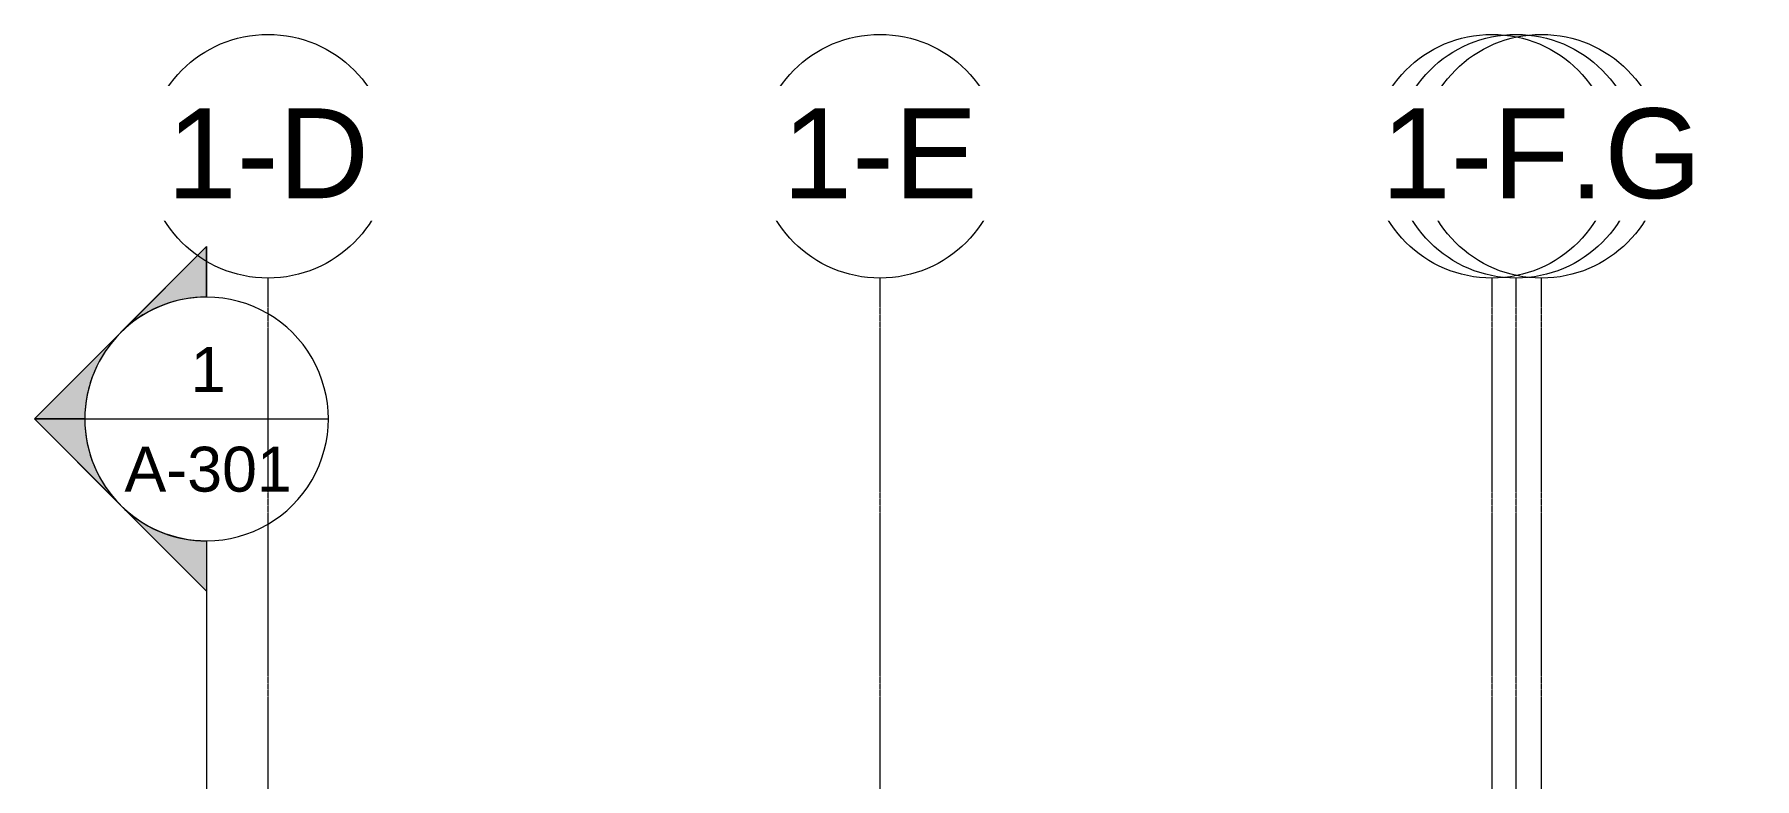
# Model space of a CAD drawing. Header units: inches. Extents: x -23034 to -8288, y -132 to 853.
# Drawn here: x -9452 to -8773, y 451 to 745 of the extents above; entities that cross this region are included whole.
import ezdxf

# ---------------------------------------------------------------- set-up
doc = ezdxf.new("R2010")
doc.units = ezdxf.units.IN
doc.header["$MEASUREMENT"] = 0
doc.linetypes.add('Grid Line 1_2_', pattern=[0.8749999999999999, 0.4999999999999999, -0.125, 0.125, -0.125])
for name, color, linetype, lineweight in [('G-ANNO-SYMB', 111, 'Continuous', 9), ('S-GRID', 1, 'Continuous', 9), ('S-GRID-IDEN', 1, 'Continuous', 9)]:
    doc.layers.add(name, color=color, linetype=linetype, lineweight=lineweight)
doc.styles.add('Arial', font='arial.ttf', dxfattribs={"height": 35.40718562874248})
doc.styles.add('Arial_1', font='arial.ttf', dxfattribs={"height": 17.70359281437124})

# ---------------------------------------------------------------- blocks, each defined once
blk = doc.blocks.new('Grid - Grid Head - Circle-14747-Section 16')
at = {"layer": 'S-GRID-IDEN'}
blk.add_circle((-21143.8028103963, 696.6588239577899), 48, dxfattribs=at)
blk = doc.blocks.new('Section - Section Head - Filled-1526-Section 16')
at = {"layer": 'G-ANNO-SYMB'}
h = blk.add_hatch(color=256, dxfattribs=at)
edge = h.paths.add_edge_path(flags=0)
edge.add_arc((-22069.38845523002, 593.1570754422742), 48.06247118192541, 89.99999999999989, 132.0783950246248, ccw=False)
edge.add_line((-22069.38845523002, 641.2195466242014), (-22069.38845523002, 661.0393264361825))
edge.add_line((-22069.38845523002, 661.0393264361825), (-22101.59736594329, 628.8304157229086))
h = blk.add_hatch(color=256, dxfattribs=at)
edge = h.paths.add_edge_path(flags=0)
edge.add_line((-22103.32958072697, 627.0982009392283), (-22137.27070622392, 593.1570754422742))
edge.add_line((-22137.27070622392, 593.1570754422742), (-22117.38845523002, 593.157075442274))
edge.add_arc((-22069.38845523002, 593.1570754422735), 47.99999999999782, 135, 179.9999999999997, ccw=False)
h = blk.add_hatch(color=256, dxfattribs=at)
edge = h.paths.add_edge_path(flags=0)
edge.add_arc((-22069.38845523002, 593.157075442274), 47.99999999999977, 180.0000000000001, 225.000000000001, ccw=False)
edge.add_line((-22117.38845523002, 593.1570754422742), (-22137.27070622392, 593.1570754422743))
edge.add_line((-22137.27070622392, 593.1570754422743), (-22103.32958072697, 559.21594994532))
h = blk.add_hatch(color=256, dxfattribs=at)
edge = h.paths.add_edge_path(flags=0)
edge.add_line((-22101.59736594329, 557.4837351616393), (-22069.38845523002, 525.2748244483652))
edge.add_line((-22069.38845523002, 525.2748244483652), (-22069.38845523002, 545.0946042603463))
edge.add_arc((-22069.38845523002, 593.1570754422737), 48.06247118192778, 227.9216049753765, 270, ccw=False)
for p, q in [((-22137.27070622392, 593.1570754422743), (-22069.38845523002, 661.0393264361825)), ((-22101.59736594329, 628.8304157229086), (-22069.38845523002, 661.0393264361825)), ((-22069.38845523002, 641.157075442274), (-22069.38845523002, 661.0393264361825)), ((-22069.38845523002, 661.0393264361825), (-22069.38845523002, 641.2195466242014)), ((-22137.27070622392, 593.1570754422742), (-22103.32958072697, 627.0982009392283)), ((-22137.27070622392, 593.1570754422743), (-22069.38845523002, 525.2748244483656)), ((-22117.38845523002, 593.157075442274), (-22137.27070622392, 593.1570754422742)), ((-22103.32958072697, 559.21594994532), (-22137.27070622392, 593.1570754422743)), ((-22137.27070622392, 593.1570754422743), (-22117.38845523002, 593.1570754422742)), ((-22069.38845523002, 525.2748244483652), (-22101.59736594329, 557.4837351616393)), ((-22069.38845523002, 545.157075442274), (-22069.38845523002, 525.2748244483656)), ((-22069.38845523002, 545.0946042603463), (-22069.38845523002, 525.2748244483652))]:
    blk.add_line(p, q, dxfattribs=at)
for centre, radius, start, end in [((-22069.38845523002, 593.157075442274), 47.99999999999989, 89.99999999999987, 269.9999999999995), ((-22069.38845523002, 593.1570754422742), 48.06247118192541, 89.99999999999952, 132.0783950246244), ((-22069.38845523002, 593.157075442274), 47.99999999999994, 269.9999999999996, 89.99999999999993), ((-22069.38845523002, 593.1570754422735), 47.99999999999782, 134.9999999999997, 179.9999999999993), ((-22069.38845523002, 593.157075442274), 47.99999999999977, 179.9999999999997, 225.0000000000007), ((-22069.38845523002, 593.1570754422737), 48.06247118192778, 227.9216049753762, 269.9999999999996)]:
    blk.add_arc(centre, radius, start, end, dxfattribs=at)

msp = doc.modelspace()

# ---------------------------------------------------------------- linework, layer by layer
at = {"layer": 'G-ANNO-SYMB'}
for p, q in [((-9431.663844118171, 593.1570754422739), (-9335.663844118171, 593.1570754422739)), ((-9383.66384411819, 545.1570754422745), (-9383.66384411819, -54.81696767603199))]:
    msp.add_line(p, q, dxfattribs=at)
at = {"layer": 'S-GRID', "linetype": 'Grid Line 1_2_'}
for p, q in [((-9359.444044536933, -132), (-9359.444044536933, 648.6588239577904)), ((-9359.444044536933, -132), (-9359.444044536933, 648.6588239577904)), ((-9118.194044536933, -132), (-9118.194044536933, 648.6588239577904)), ((-9118.19404453693, -132), (-9118.19404453693, 648.6588239577904)), ((-8876.944044536933, -132), (-8876.944044536933, 648.6588239577904)), ((-8867.444044536896, -132), (-8867.444044536896, 648.6588239577904)), ((-8857.444044536896, -132), (-8857.444044536896, 648.6588239577904))]:
    msp.add_line(p, q, dxfattribs=at)

# ---------------------------------------------------------------- block references
at = {"layer": 'G-ANNO-SYMB'}
msp.add_blockref('Section - Section Head - Filled-1526-Section 16', (12685.72461111185, 0), dxfattribs=at)
at = {"layer": 'S-GRID-IDEN'}
for p in [(11784.3587658594, 0), (12025.6087658594, 0), (12266.85876585939, 0)]:
    msp.add_blockref('Grid - Grid Head - Circle-14747-Section 16', p, dxfattribs=at)

# ---------------------------------------------------------------- texts
at = {"layer": 'G-ANNO-SYMB', "char_height": 17.70359281437124, "attachment_point": 2, "line_spacing_factor": 0.9385317878468563, "style": 'Arial_1'}
for s, insert, width in [('1', (-9383.049104156296, 621.4953245809785), 16.41599999999998), ('A-301', (-9383.049104156298, 582.2228362023129), 78.62399999999991)]:
    msp.add_mtext(s, dxfattribs=dict(at, insert=insert, width=width))

# ---------------------------------------------------------------- next in the draw order: texts
at = {"layer": 'S-GRID-IDEN', "char_height": 35.40718562874248, "width": 85.10399999999991, "attachment_point": 2, "line_spacing_factor": 0.9385317878468563, "style": 'Arial', "bg_fill": 3, "box_fill_scale": 1.25, "bg_fill_color": 0, "bg_fill_transparency": 0}
for s, insert in [('3-6', (-9359.453271838986, 715.5325608676554)), ('3-7', (-9118.203271838986, 715.5325608676554)), ('3-8', (-8876.953271838986, 715.5325608676554))]:
    msp.add_mtext(s, dxfattribs=dict(at, insert=insert))

# ---------------------------------------------------------------- next in the draw order: block references
at = {"layer": 'S-GRID-IDEN'}
for p in [(11784.3587658594, 0), (12025.6087658594, 0), (12276.35876585944, 0)]:
    msp.add_blockref('Grid - Grid Head - Circle-14747-Section 16', p, dxfattribs=at)

# ---------------------------------------------------------------- next in the draw order: texts
at = {"layer": 'S-GRID-IDEN', "char_height": 35.40718562874248, "attachment_point": 2, "line_spacing_factor": 0.9385317878468563, "style": 'Arial', "bg_fill": 3, "box_fill_scale": 1.25, "bg_fill_color": 0, "bg_fill_transparency": 0}
for s, insert, width in [('1-D', (-9359.453271838987, 715.5325608676554), 94.60799999999989), ('1-E', (-9118.20327183899, 715.5325608676554), 91.5839999999999), ('1-F', (-8867.453271838951, 715.5325608676554), 88.1279999999999)]:
    msp.add_mtext(s, dxfattribs=dict(at, insert=insert, width=width))

# ---------------------------------------------------------------- next in the draw order: block references
at = {"layer": 'S-GRID-IDEN'}
msp.add_blockref('Grid - Grid Head - Circle-14747-Section 16', (12286.35876585944, 0), dxfattribs=at)

# ---------------------------------------------------------------- next in the draw order: texts
at = {"layer": 'S-GRID-IDEN', "insert": (-8857.453271838953, 715.5325608676554), "char_height": 35.40718562874248, "width": 150.3359999999998, "attachment_point": 2, "line_spacing_factor": 0.9385317878468563, "style": 'Arial', "bg_fill": 3, "box_fill_scale": 1.25, "bg_fill_color": 0, "bg_fill_transparency": 0}
msp.add_mtext('1-F.G', dxfattribs=at)

doc.saveas('drawing.dxf')
